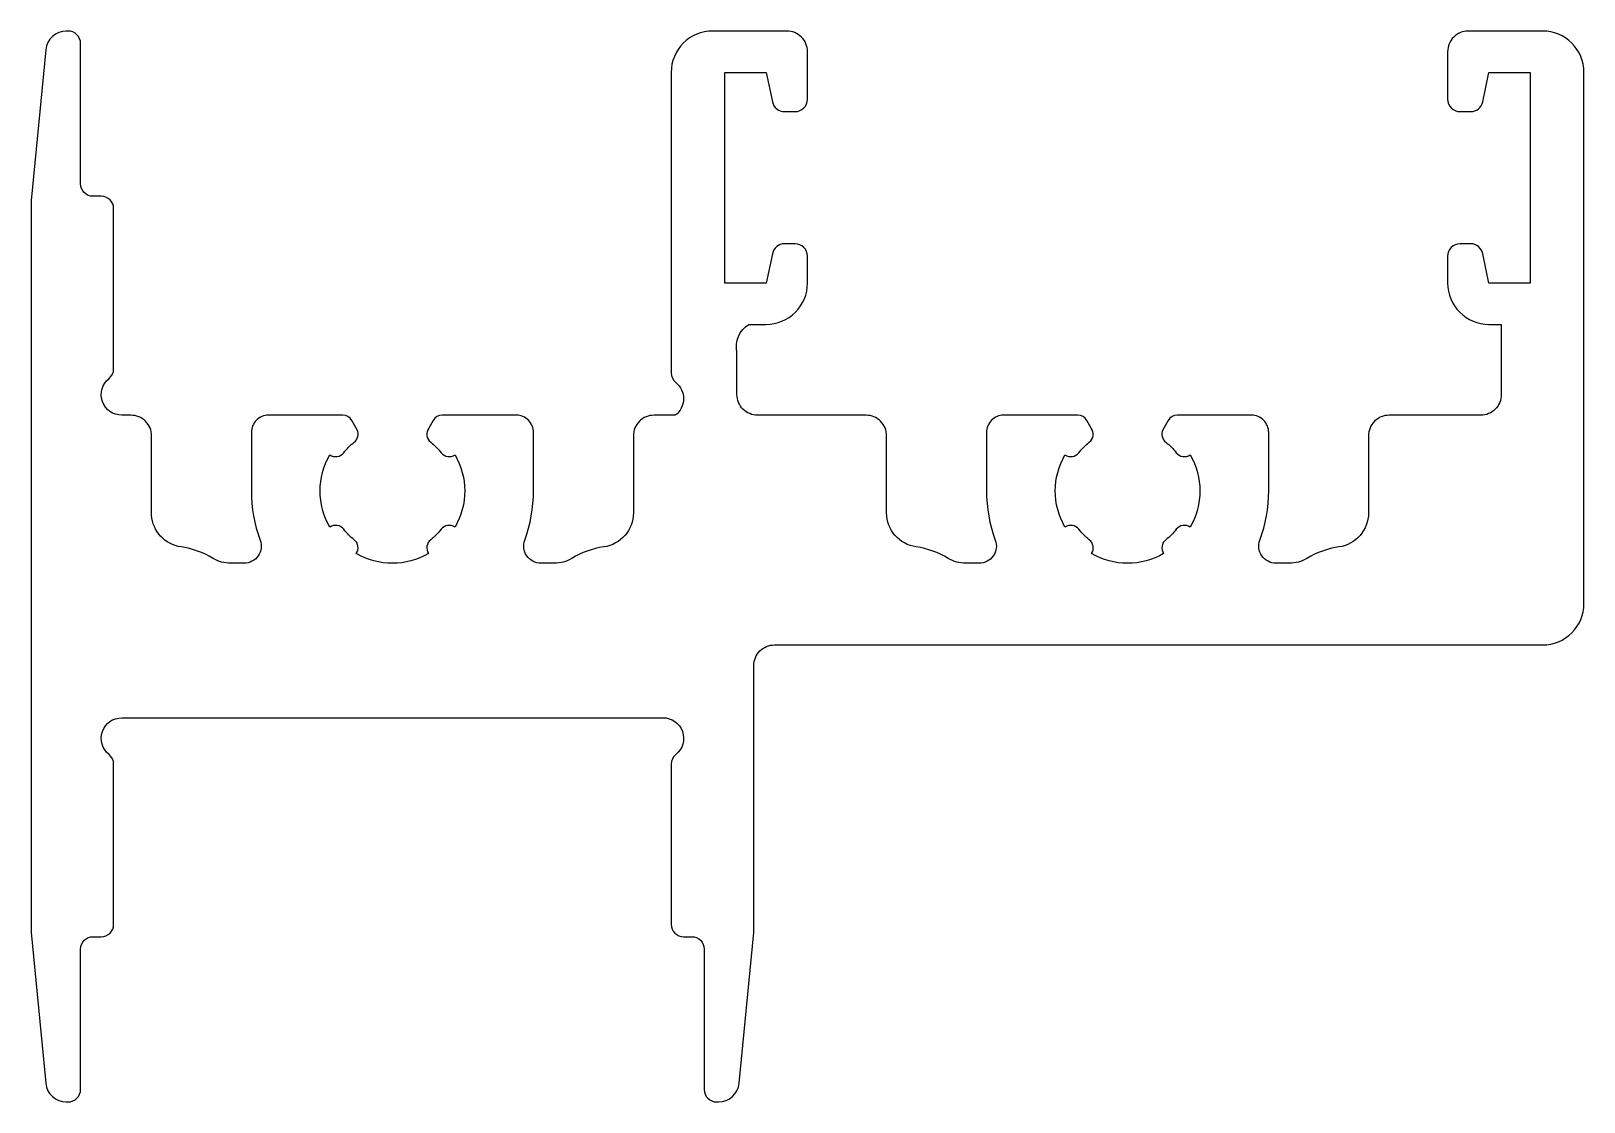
# Model space of a CAD drawing. Extents: x 138.1 to 175.7, y 202.7 to 228.6.
import ezdxf

# ---------------------------------------------------------------- set-up
doc = ezdxf.new("R2010")
doc.units = 0
doc.header["$LTSCALE"] = 15
doc.layers.get('0').update_dxf_attribs({"linetype": 'CONTINUOUS'})

msp = doc.modelspace()

# ---------------------------------------------------------------- linework, layer by layer
msp.add_lwpolyline([(147.807, 216.272, 0.393426), (147.755, 215.935, -0.267676), (146.006, 215.935, 0.393426), (145.953, 216.272, -0.059736), (145.701, 216.524, 0.393426), (145.364, 216.577, -0.267676), (145.364, 218.326, 0.393426), (145.701, 218.378, -0.059736), (145.953, 218.631, 0.341943), (146.028, 218.928), (145.894, 219.16, 0.267949), (145.677, 219.285), (143.88, 219.285, 0.414214), (143.464, 218.868), (143.464, 217.451, 0.089047), (143.677, 216.263, -0.522534), (143.286, 215.701), (142.966, 215.701, -0.136106), (142.537, 215.82, 0.099767), (141.761, 216.097, -0.354637), (141.049, 216.868), (141.049, 218.785, 0.414214), (140.549, 219.285), (140.33, 219.285, -0.708812), (140.018, 220.175, 0.227735), (140.13, 220.409), (140.13, 224.285, 0.414214), (139.83, 224.585), (139.63, 224.585, -0.414214), (139.33, 224.885), (139.33, 228.285, 0.414214), (139.03, 228.585), (138.984, 228.585, 0.386029), (138.486, 228.133), (138.13, 224.481), (138.13, 214.025), (138.13, 206.765), (138.486, 203.113, 0.386029), (138.984, 202.662), (139.03, 202.662, 0.414214), (139.33, 202.962), (139.33, 206.362, -0.414214), (139.63, 206.662), (139.83, 206.662, 0.414214), (140.13, 206.962), (140.13, 210.837, 0.227735), (140.018, 211.072, -0.708812), (140.33, 211.962), (153.43, 211.962, -0.708812), (153.743, 211.072, 0.227735), (153.63, 210.837), (153.63, 206.962, 0.414214), (153.93, 206.662), (154.13, 206.662, -0.414214), (154.43, 206.362), (154.43, 202.962, 0.414214), (154.73, 202.662), (154.777, 202.662, 0.386029), (155.274, 203.113), (155.63, 206.765), (155.63, 213.225, -0.414214), (156.13, 213.725), (174.73, 213.725, 0.414214), (175.73, 214.725), (175.73, 218.585), (175.73, 227.585, 0.414214), (174.73, 228.585), (172.93, 228.585, 0.414214), (172.43, 228.085), (172.43, 226.935, 0.414214), (172.73, 226.635), (172.987, 226.635, 0.354665), (173.28, 226.873), (173.43, 227.585), (174.43, 227.585), (174.43, 222.485), (173.43, 222.485), (173.28, 223.196, 0.354665), (172.987, 223.435), (172.73, 223.435, 0.414214), (172.43, 223.135), (172.43, 222.485, 0.414214), (173.43, 221.485), (173.73, 221.485), (173.73, 219.785, -0.414214), (173.23, 219.285), (171.014, 219.285, 0.414214), (170.514, 218.785), (170.514, 216.921, -0.372825), (169.799, 216.097, 0.099767), (169.024, 215.82, -0.136106), (168.595, 215.701), (168.274, 215.701, -0.522534), (167.884, 216.263, 0.089047), (168.097, 217.451), (168.097, 218.868, 0.414214), (167.68, 219.285), (165.883, 219.285, 0.267949), (165.667, 219.16), (165.533, 218.928, 0.341943), (165.607, 218.631, -0.059736), (165.86, 218.378, 0.393426), (166.196, 218.326, -0.267676), (166.196, 216.577, 0.393426), (165.86, 216.524, -0.059736), (165.607, 216.272, 0.393426), (165.554, 215.935, -0.267676), (163.806, 215.935, 0.393426), (163.753, 216.272, -0.059736), (163.501, 216.524, 0.393426), (163.164, 216.577, -0.267676), (163.164, 218.326, 0.393426), (163.501, 218.378, -0.059736), (163.753, 218.631, 0.404854), (163.8, 218.975), (163.694, 219.16, 0.267949), (163.477, 219.285), (161.68, 219.285, 0.414214), (161.264, 218.868), (161.264, 217.451, 0.089047), (161.477, 216.263, -0.522534), (161.086, 215.701), (160.766, 215.701, -0.136106), (160.337, 215.82, 0.099767), (159.561, 216.097, -0.372825), (158.847, 216.921), (158.847, 218.785, 0.414214), (158.347, 219.285), (155.722, 219.285, -0.414214), (155.222, 219.785), (155.222, 220.807, -0.31851), (155.512, 221.485), (155.93, 221.485, 0.414214), (156.93, 222.485), (156.93, 223.135, 0.414214), (156.63, 223.435), (156.374, 223.435, 0.354665), (156.08, 223.196), (155.93, 222.485), (154.93, 222.485), (154.93, 227.585), (155.93, 227.585), (156.08, 226.873, 0.354665), (156.374, 226.635), (156.63, 226.635, 0.414214), (156.93, 226.935), (156.93, 228.085, 0.414214), (156.43, 228.585), (154.63, 228.585, 0.414214), (153.63, 227.585), (153.63, 220.312, 0.227735), (153.743, 220.078, -0.493064), (153.727, 219.285), (153.214, 219.285, 0.414214), (152.714, 218.785), (152.714, 216.921, -0.372825), (151.999, 216.097, 0.099767), (151.224, 215.82, -0.136106), (150.795, 215.701), (150.474, 215.701, -0.522534), (150.084, 216.263, 0.089047), (150.297, 217.451), (150.297, 218.868, 0.414214), (149.88, 219.285), (148.083, 219.285, 0.267949), (147.867, 219.16), (147.76, 218.975, 0.404854), (147.807, 218.631, -0.059736), (148.06, 218.378, 0.393426), (148.396, 218.326, -0.267676), (148.396, 216.577, 0.393426), (148.06, 216.524, -0.059736)], format="xyb", close=True)

doc.saveas('drawing.dxf')
